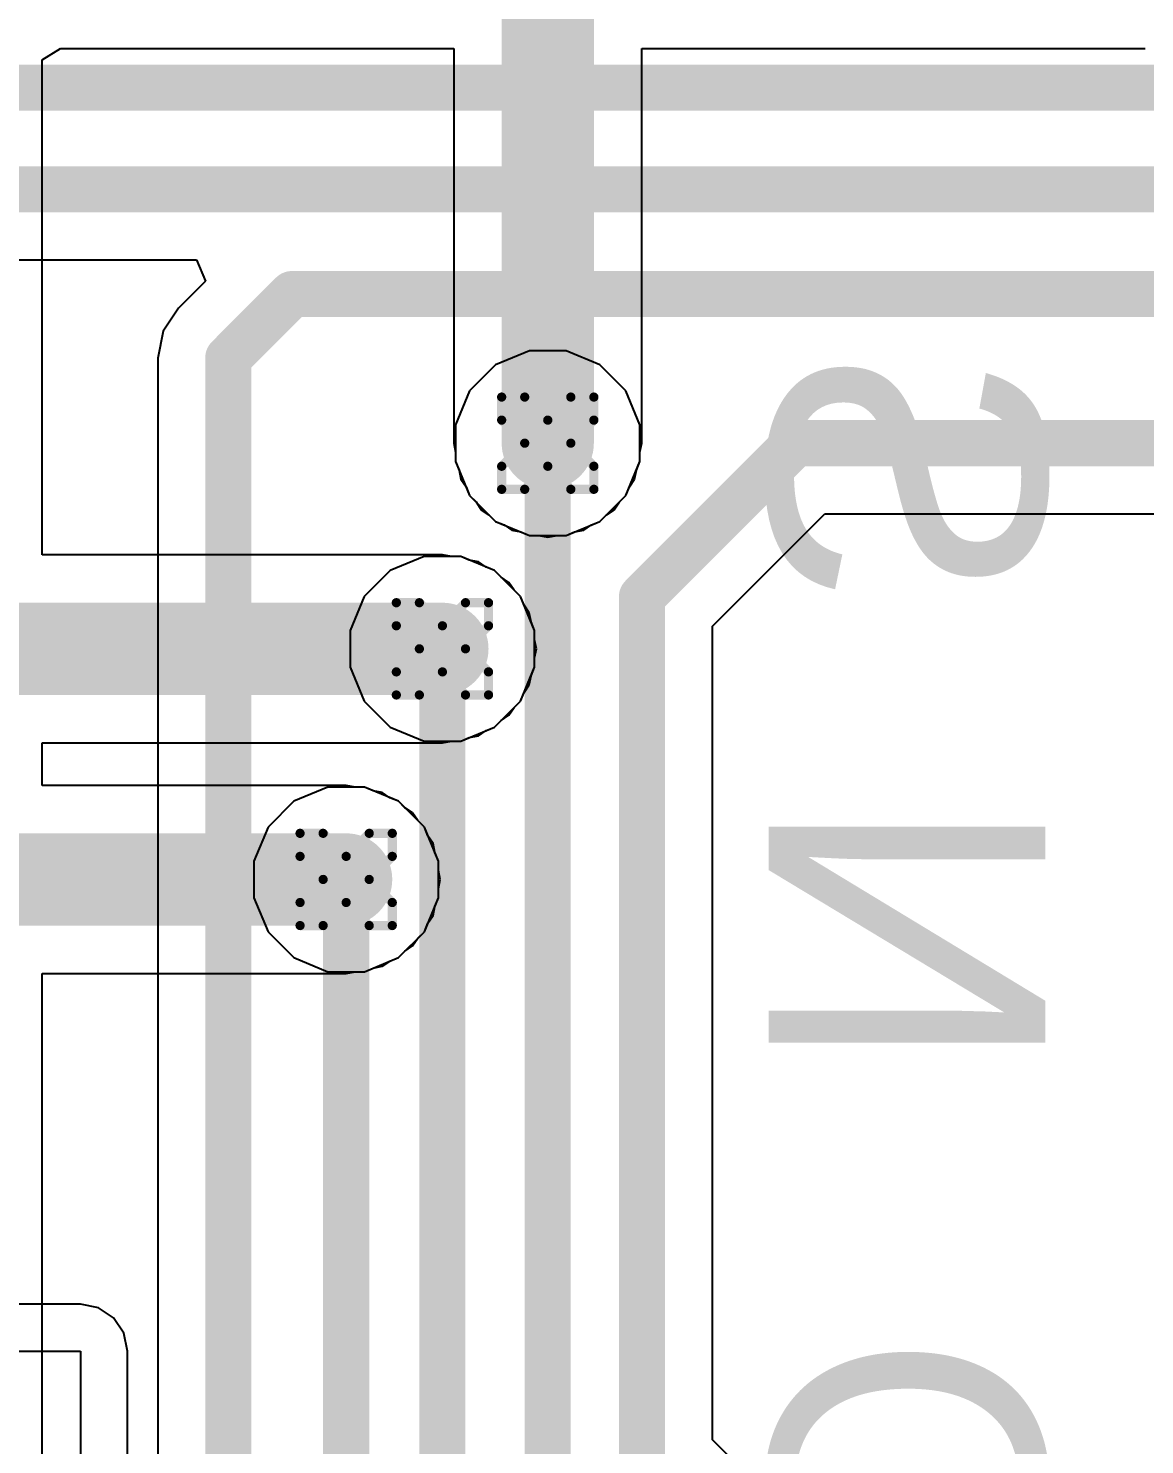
# Model space of a CAD drawing. Header units: inches. Extents: x -13 to 356, y -4 to 120.
# Drawn here: x 14.16 to 20.31, y 28.14 to 35.94 of the extents above; entities that cross this region are included whole.
import ezdxf

# ---------------------------------------------------------------- set-up
doc = ezdxf.new("R2010")
doc.units = ezdxf.units.IN
for name, color, linetype in [('Bottom Layer', 5, 'Continuous'), ('Bottom Overlay', 54, 'Continuous'), ('Drill Drawing', 1, 'Continuous'), ('GND', 16, 'Continuous'), ('POWER', 76, 'Continuous'), ('Top Layer', 1, 'Continuous'), ('Via Holes', 16, 'Continuous')]:
    doc.layers.add(name, color=color, linetype=linetype)
doc.styles.add('Arial', font='', dxfattribs={"height": 0.2})
doc.styles.get('Arial').set_extended_font_data('Arial')

msp = doc.modelspace()

# ---------------------------------------------------------------- hatches: boundary and pattern name
at = {"layer": 'Bottom Layer'}
h = msp.add_hatch(color=5, dxfattribs=at)
edge = h.paths.add_edge_path()
edge.add_arc((17.018, 33.6595), 0.254, 0, 360)
h = msp.add_hatch(color=5, dxfattribs=at)
edge = h.paths.add_edge_path()
edge.add_arc((16.4376, 32.527), 0.254, 0, 360)
h = msp.add_hatch(color=5, dxfattribs=at)
edge = h.paths.add_edge_path()
edge.add_arc((15.9072, 31.257), 0.254, 0, 360)
at = {"layer": 'GND'}
h = msp.add_hatch(color=16, dxfattribs=at)
edge = h.paths.add_edge_path()
edge.add_arc((17.018, 33.6595), 0.254, 0, 360)
h = msp.add_hatch(color=16, dxfattribs=at)
edge = h.paths.add_edge_path()
edge.add_arc((16.4376, 32.527), 0.254, 0, 360)
h = msp.add_hatch(color=16, dxfattribs=at)
edge = h.paths.add_edge_path()
edge.add_arc((15.9072, 31.257), 0.254, 0, 360)
at = {"layer": 'POWER'}
h = msp.add_hatch(color=76, dxfattribs=at)
edge = h.paths.add_edge_path()
edge.add_arc((17.018, 33.6595), 0.254, 0, 360)
h = msp.add_hatch(color=76, dxfattribs=at)
edge = h.paths.add_edge_path()
edge.add_arc((16.4376, 32.527), 0.254, 0, 360)
h = msp.add_hatch(color=76, dxfattribs=at)
edge = h.paths.add_edge_path()
edge.add_arc((15.9072, 31.257), 0.254, 0, 360)
at = {"layer": 'Top Layer'}
h = msp.add_hatch(color=1, dxfattribs=at)
edge = h.paths.add_edge_path()
edge.add_arc((17.018, 33.6595), 0.254, 0, 360)
h = msp.add_hatch(color=1, dxfattribs=at)
edge = h.paths.add_edge_path()
edge.add_arc((16.4376, 32.527), 0.254, 0, 360)
h = msp.add_hatch(color=1, dxfattribs=at)
edge = h.paths.add_edge_path()
edge.add_arc((15.9072, 31.257), 0.254, 0, 360)
at = {"layer": 'Via Holes'}
h = msp.add_hatch(color=7, dxfattribs=at)
edge = h.paths.add_edge_path()
edge.add_arc((17.018, 33.6595), 0.127, 0, 360)
h = msp.add_hatch(color=7, dxfattribs=at)
edge = h.paths.add_edge_path()
edge.add_arc((16.4376, 32.527), 0.127, 0, 360)
h = msp.add_hatch(color=7, dxfattribs=at)
edge = h.paths.add_edge_path()
edge.add_arc((15.9072, 31.257), 0.127, 0, 360)

# ---------------------------------------------------------------- linework, layer by layer
at = {"layer": 'Bottom Layer'}
for p, q in [((12.7105, 34.6695), (15.083, 34.6695)), ((15.083, 34.6695), (15.1316, 34.5521)), ((15.1316, 34.5521), (14.9828, 34.4033)), ((14.9828, 34.4033), (14.8986, 34.2773)), ((14.8986, 34.2773), (14.869, 34.1286)), ((14.869, 34.1286), (14.869, 27.7034)), ((17.9254, 32.6518), (18.5446, 33.271)), ((18.5446, 33.271), (23.038, 33.271)), ((17.9254, 28.1712), (17.9254, 32.6518)), ((18.3462, 27.7504), (17.9254, 28.1712))]:
    msp.add_line(p, q, dxfattribs=at)
for points in [[(11.2074, 35.6171, 0.254, 0.254, 0), (22.098, 35.6171, 0.254, 0.254, 0)], [(12.5496, 35.0579, 0.254, 0.254, 0), (20.8367, 35.0579, 0.254, 0.254, 0)], [(15.2575, 34.1286, 0.254, 0.254, 0), (15.6096, 34.4808, 0.254, 0.254, 0)], [(15.6096, 34.4808, 0.254, 0.254, 0), (27.9817, 34.4808, 0.254, 0.254, 0)], [(15.2575, 27.7034, 0.254, 0.254, 0), (15.2575, 34.1286, 0.254, 0.254, 0)], [(17.018, 27.8826, 0.254, 0.254, 0), (17.018, 33.6595, 0.254, 0.254, 0)], [(17.5369, 32.8127, 0.254, 0.254, 0), (18.3837, 33.6595, 0.254, 0.254, 0)], [(18.3837, 33.6595, 0.254, 0.254, 0), (23.368, 33.6595, 0.254, 0.254, 0)], [(17.5369, 28.0103, 0.254, 0.254, 0), (17.5369, 32.8127, 0.254, 0.254, 0)], [(16.4376, 27.8165, 0.254, 0.254, 0), (16.4376, 32.527, 0.254, 0.254, 0)], [(15.9072, 27.7002, 0.254, 0.254, 0), (15.9072, 31.257, 0.254, 0.254, 0)]]:
    msp.add_lwpolyline(points, format="xyseb", dxfattribs=at)
for points in [[(15.5461, 34.4808, 0.127, 0.127, 1), (15.6731, 34.4808, 0.127, 0.127, 1)], [(15.5461, 34.4808, 0.127, 0.127, 1), (15.6731, 34.4808, 0.127, 0.127, 1)], [(15.194, 34.1286, 0.127, 0.127, 1), (15.321, 34.1286, 0.127, 0.127, 1)], [(15.194, 34.1286, 0.127, 0.127, 1), (15.321, 34.1286, 0.127, 0.127, 1)], [(16.9545, 33.6595, 0.127, 0.127, 1), (17.0815, 33.6595, 0.127, 0.127, 1)], [(18.3202, 33.6595, 0.127, 0.127, 1), (18.4472, 33.6595, 0.127, 0.127, 1)], [(18.3202, 33.6595, 0.127, 0.127, 1), (18.4472, 33.6595, 0.127, 0.127, 1)], [(17.4734, 32.8127, 0.127, 0.127, 1), (17.6004, 32.8127, 0.127, 0.127, 1)], [(17.4734, 32.8127, 0.127, 0.127, 1), (17.6004, 32.8127, 0.127, 0.127, 1)], [(16.3741, 32.527, 0.127, 0.127, 1), (16.5011, 32.527, 0.127, 0.127, 1)], [(15.8437, 31.257, 0.127, 0.127, 1), (15.9707, 31.257, 0.127, 0.127, 1)]]:
    msp.add_lwpolyline(points, format="xyseb", close=True, dxfattribs=at)
at = {"layer": 'Drill Drawing'}
for points in [[(16.764, 33.7865, 0.0508, 0.0508, 0), (16.764, 33.9135, 0.0508, 0.0508, 0)], [(16.764, 33.9135, 0.0508, 0.0508, 0), (16.891, 33.9135, 0.0508, 0.0508, 0)], [(16.891, 33.9135, 0.0508, 0.0508, 0), (17.018, 33.7865, 0.0508, 0.0508, 0)], [(17.018, 33.7865, 0.0508, 0.0508, 0), (17.145, 33.9135, 0.0508, 0.0508, 0)], [(17.145, 33.9135, 0.0508, 0.0508, 0), (17.272, 33.9135, 0.0508, 0.0508, 0)], [(17.272, 33.7865, 0.0508, 0.0508, 0), (17.272, 33.9135, 0.0508, 0.0508, 0)], [(16.764, 33.7865, 0.0508, 0.0508, 0), (16.891, 33.6595, 0.0508, 0.0508, 0)], [(17.145, 33.6595, 0.0508, 0.0508, 0), (17.272, 33.7865, 0.0508, 0.0508, 0)], [(16.764, 33.5325, 0.0508, 0.0508, 0), (16.891, 33.6595, 0.0508, 0.0508, 0)], [(17.145, 33.6595, 0.0508, 0.0508, 0), (17.272, 33.5325, 0.0508, 0.0508, 0)], [(16.764, 33.4055, 0.0508, 0.0508, 0), (16.764, 33.5325, 0.0508, 0.0508, 0)], [(16.891, 33.4055, 0.0508, 0.0508, 0), (17.018, 33.5325, 0.0508, 0.0508, 0)], [(17.018, 33.5325, 0.0508, 0.0508, 0), (17.145, 33.4055, 0.0508, 0.0508, 0)], [(17.272, 33.4055, 0.0508, 0.0508, 0), (17.272, 33.5325, 0.0508, 0.0508, 0)], [(16.764, 33.4055, 0.0508, 0.0508, 0), (16.891, 33.4055, 0.0508, 0.0508, 0)], [(17.145, 33.4055, 0.0508, 0.0508, 0), (17.272, 33.4055, 0.0508, 0.0508, 0)], [(16.1836, 32.654, 0.0508, 0.0508, 0), (16.1836, 32.781, 0.0508, 0.0508, 0)], [(16.1836, 32.781, 0.0508, 0.0508, 0), (16.3106, 32.781, 0.0508, 0.0508, 0)], [(16.3106, 32.781, 0.0508, 0.0508, 0), (16.4376, 32.654, 0.0508, 0.0508, 0)], [(16.4376, 32.654, 0.0508, 0.0508, 0), (16.5646, 32.781, 0.0508, 0.0508, 0)], [(16.5646, 32.781, 0.0508, 0.0508, 0), (16.6916, 32.781, 0.0508, 0.0508, 0)], [(16.6916, 32.654, 0.0508, 0.0508, 0), (16.6916, 32.781, 0.0508, 0.0508, 0)], [(16.1836, 32.654, 0.0508, 0.0508, 0), (16.3106, 32.527, 0.0508, 0.0508, 0)], [(16.5646, 32.527, 0.0508, 0.0508, 0), (16.6916, 32.654, 0.0508, 0.0508, 0)], [(16.1836, 32.4, 0.0508, 0.0508, 0), (16.3106, 32.527, 0.0508, 0.0508, 0)], [(16.5646, 32.527, 0.0508, 0.0508, 0), (16.6916, 32.4, 0.0508, 0.0508, 0)], [(16.1836, 32.273, 0.0508, 0.0508, 0), (16.1836, 32.4, 0.0508, 0.0508, 0)], [(16.3106, 32.273, 0.0508, 0.0508, 0), (16.4376, 32.4, 0.0508, 0.0508, 0)], [(16.4376, 32.4, 0.0508, 0.0508, 0), (16.5646, 32.273, 0.0508, 0.0508, 0)], [(16.6916, 32.273, 0.0508, 0.0508, 0), (16.6916, 32.4, 0.0508, 0.0508, 0)], [(16.1836, 32.273, 0.0508, 0.0508, 0), (16.3106, 32.273, 0.0508, 0.0508, 0)], [(16.5646, 32.273, 0.0508, 0.0508, 0), (16.6916, 32.273, 0.0508, 0.0508, 0)], [(15.6532, 31.384, 0.0508, 0.0508, 0), (15.6532, 31.511, 0.0508, 0.0508, 0)], [(15.6532, 31.511, 0.0508, 0.0508, 0), (15.7802, 31.511, 0.0508, 0.0508, 0)], [(15.7802, 31.511, 0.0508, 0.0508, 0), (15.9072, 31.384, 0.0508, 0.0508, 0)], [(15.9072, 31.384, 0.0508, 0.0508, 0), (16.0342, 31.511, 0.0508, 0.0508, 0)], [(16.0342, 31.511, 0.0508, 0.0508, 0), (16.1612, 31.511, 0.0508, 0.0508, 0)], [(16.1612, 31.384, 0.0508, 0.0508, 0), (16.1612, 31.511, 0.0508, 0.0508, 0)], [(15.6532, 31.384, 0.0508, 0.0508, 0), (15.7802, 31.257, 0.0508, 0.0508, 0)], [(16.0342, 31.257, 0.0508, 0.0508, 0), (16.1612, 31.384, 0.0508, 0.0508, 0)], [(15.6532, 31.13, 0.0508, 0.0508, 0), (15.7802, 31.257, 0.0508, 0.0508, 0)], [(16.0342, 31.257, 0.0508, 0.0508, 0), (16.1612, 31.13, 0.0508, 0.0508, 0)], [(15.6532, 31.003, 0.0508, 0.0508, 0), (15.6532, 31.13, 0.0508, 0.0508, 0)], [(15.7802, 31.003, 0.0508, 0.0508, 0), (15.9072, 31.13, 0.0508, 0.0508, 0)], [(15.9072, 31.13, 0.0508, 0.0508, 0), (16.0342, 31.003, 0.0508, 0.0508, 0)], [(16.1612, 31.003, 0.0508, 0.0508, 0), (16.1612, 31.13, 0.0508, 0.0508, 0)], [(15.6532, 31.003, 0.0508, 0.0508, 0), (15.7802, 31.003, 0.0508, 0.0508, 0)], [(16.0342, 31.003, 0.0508, 0.0508, 0), (16.1612, 31.003, 0.0508, 0.0508, 0)]]:
    msp.add_lwpolyline(points, format="xyseb", dxfattribs=at)
for points in [[(16.7513, 33.9135, 0.0254, 0.0254, 1), (16.7767, 33.9135, 0.0254, 0.0254, 1)], [(16.7513, 33.9135, 0.0254, 0.0254, 1), (16.7767, 33.9135, 0.0254, 0.0254, 1)], [(16.8783, 33.9135, 0.0254, 0.0254, 1), (16.9037, 33.9135, 0.0254, 0.0254, 1)], [(16.8783, 33.9135, 0.0254, 0.0254, 1), (16.9037, 33.9135, 0.0254, 0.0254, 1)], [(17.1323, 33.9135, 0.0254, 0.0254, 1), (17.1577, 33.9135, 0.0254, 0.0254, 1)], [(17.1323, 33.9135, 0.0254, 0.0254, 1), (17.1577, 33.9135, 0.0254, 0.0254, 1)], [(17.2593, 33.9135, 0.0254, 0.0254, 1), (17.2847, 33.9135, 0.0254, 0.0254, 1)], [(17.2593, 33.9135, 0.0254, 0.0254, 1), (17.2847, 33.9135, 0.0254, 0.0254, 1)], [(16.7513, 33.7865, 0.0254, 0.0254, 1), (16.7767, 33.7865, 0.0254, 0.0254, 1)], [(16.7513, 33.7865, 0.0254, 0.0254, 1), (16.7767, 33.7865, 0.0254, 0.0254, 1)], [(17.0053, 33.7865, 0.0254, 0.0254, 1), (17.0307, 33.7865, 0.0254, 0.0254, 1)], [(17.0053, 33.7865, 0.0254, 0.0254, 1), (17.0307, 33.7865, 0.0254, 0.0254, 1)], [(17.2593, 33.7865, 0.0254, 0.0254, 1), (17.2847, 33.7865, 0.0254, 0.0254, 1)], [(17.2593, 33.7865, 0.0254, 0.0254, 1), (17.2847, 33.7865, 0.0254, 0.0254, 1)], [(16.8783, 33.6595, 0.0254, 0.0254, 1), (16.9037, 33.6595, 0.0254, 0.0254, 1)], [(16.8783, 33.6595, 0.0254, 0.0254, 1), (16.9037, 33.6595, 0.0254, 0.0254, 1)], [(17.1323, 33.6595, 0.0254, 0.0254, 1), (17.1577, 33.6595, 0.0254, 0.0254, 1)], [(17.1323, 33.6595, 0.0254, 0.0254, 1), (17.1577, 33.6595, 0.0254, 0.0254, 1)], [(16.7513, 33.5325, 0.0254, 0.0254, 1), (16.7767, 33.5325, 0.0254, 0.0254, 1)], [(16.7513, 33.5325, 0.0254, 0.0254, 1), (16.7767, 33.5325, 0.0254, 0.0254, 1)], [(17.0053, 33.5325, 0.0254, 0.0254, 1), (17.0307, 33.5325, 0.0254, 0.0254, 1)], [(17.0053, 33.5325, 0.0254, 0.0254, 1), (17.0307, 33.5325, 0.0254, 0.0254, 1)], [(17.2593, 33.5325, 0.0254, 0.0254, 1), (17.2847, 33.5325, 0.0254, 0.0254, 1)], [(17.2593, 33.5325, 0.0254, 0.0254, 1), (17.2847, 33.5325, 0.0254, 0.0254, 1)], [(16.7513, 33.4055, 0.0254, 0.0254, 1), (16.7767, 33.4055, 0.0254, 0.0254, 1)], [(16.7513, 33.4055, 0.0254, 0.0254, 1), (16.7767, 33.4055, 0.0254, 0.0254, 1)], [(16.8783, 33.4055, 0.0254, 0.0254, 1), (16.9037, 33.4055, 0.0254, 0.0254, 1)], [(16.8783, 33.4055, 0.0254, 0.0254, 1), (16.9037, 33.4055, 0.0254, 0.0254, 1)], [(17.1323, 33.4055, 0.0254, 0.0254, 1), (17.1577, 33.4055, 0.0254, 0.0254, 1)], [(17.1323, 33.4055, 0.0254, 0.0254, 1), (17.1577, 33.4055, 0.0254, 0.0254, 1)], [(17.2593, 33.4055, 0.0254, 0.0254, 1), (17.2847, 33.4055, 0.0254, 0.0254, 1)], [(17.2593, 33.4055, 0.0254, 0.0254, 1), (17.2847, 33.4055, 0.0254, 0.0254, 1)], [(16.1709, 32.781, 0.0254, 0.0254, 1), (16.1963, 32.781, 0.0254, 0.0254, 1)], [(16.1709, 32.781, 0.0254, 0.0254, 1), (16.1963, 32.781, 0.0254, 0.0254, 1)], [(16.2979, 32.781, 0.0254, 0.0254, 1), (16.3233, 32.781, 0.0254, 0.0254, 1)], [(16.2979, 32.781, 0.0254, 0.0254, 1), (16.3233, 32.781, 0.0254, 0.0254, 1)], [(16.5519, 32.781, 0.0254, 0.0254, 1), (16.5773, 32.781, 0.0254, 0.0254, 1)], [(16.5519, 32.781, 0.0254, 0.0254, 1), (16.5773, 32.781, 0.0254, 0.0254, 1)], [(16.6789, 32.781, 0.0254, 0.0254, 1), (16.7043, 32.781, 0.0254, 0.0254, 1)], [(16.6789, 32.781, 0.0254, 0.0254, 1), (16.7043, 32.781, 0.0254, 0.0254, 1)], [(16.1709, 32.654, 0.0254, 0.0254, 1), (16.1963, 32.654, 0.0254, 0.0254, 1)], [(16.1709, 32.654, 0.0254, 0.0254, 1), (16.1963, 32.654, 0.0254, 0.0254, 1)], [(16.4249, 32.654, 0.0254, 0.0254, 1), (16.4503, 32.654, 0.0254, 0.0254, 1)], [(16.4249, 32.654, 0.0254, 0.0254, 1), (16.4503, 32.654, 0.0254, 0.0254, 1)], [(16.6789, 32.654, 0.0254, 0.0254, 1), (16.7043, 32.654, 0.0254, 0.0254, 1)], [(16.6789, 32.654, 0.0254, 0.0254, 1), (16.7043, 32.654, 0.0254, 0.0254, 1)], [(16.2979, 32.527, 0.0254, 0.0254, 1), (16.3233, 32.527, 0.0254, 0.0254, 1)], [(16.2979, 32.527, 0.0254, 0.0254, 1), (16.3233, 32.527, 0.0254, 0.0254, 1)], [(16.5519, 32.527, 0.0254, 0.0254, 1), (16.5773, 32.527, 0.0254, 0.0254, 1)], [(16.5519, 32.527, 0.0254, 0.0254, 1), (16.5773, 32.527, 0.0254, 0.0254, 1)], [(16.1709, 32.4, 0.0254, 0.0254, 1), (16.1963, 32.4, 0.0254, 0.0254, 1)], [(16.1709, 32.4, 0.0254, 0.0254, 1), (16.1963, 32.4, 0.0254, 0.0254, 1)], [(16.4249, 32.4, 0.0254, 0.0254, 1), (16.4503, 32.4, 0.0254, 0.0254, 1)], [(16.4249, 32.4, 0.0254, 0.0254, 1), (16.4503, 32.4, 0.0254, 0.0254, 1)], [(16.6789, 32.4, 0.0254, 0.0254, 1), (16.7043, 32.4, 0.0254, 0.0254, 1)], [(16.6789, 32.4, 0.0254, 0.0254, 1), (16.7043, 32.4, 0.0254, 0.0254, 1)], [(16.1709, 32.273, 0.0254, 0.0254, 1), (16.1963, 32.273, 0.0254, 0.0254, 1)], [(16.1709, 32.273, 0.0254, 0.0254, 1), (16.1963, 32.273, 0.0254, 0.0254, 1)], [(16.2979, 32.273, 0.0254, 0.0254, 1), (16.3233, 32.273, 0.0254, 0.0254, 1)], [(16.2979, 32.273, 0.0254, 0.0254, 1), (16.3233, 32.273, 0.0254, 0.0254, 1)], [(16.5519, 32.273, 0.0254, 0.0254, 1), (16.5773, 32.273, 0.0254, 0.0254, 1)], [(16.5519, 32.273, 0.0254, 0.0254, 1), (16.5773, 32.273, 0.0254, 0.0254, 1)], [(16.6789, 32.273, 0.0254, 0.0254, 1), (16.7043, 32.273, 0.0254, 0.0254, 1)], [(16.6789, 32.273, 0.0254, 0.0254, 1), (16.7043, 32.273, 0.0254, 0.0254, 1)], [(15.6405, 31.511, 0.0254, 0.0254, 1), (15.6659, 31.511, 0.0254, 0.0254, 1)], [(15.6405, 31.511, 0.0254, 0.0254, 1), (15.6659, 31.511, 0.0254, 0.0254, 1)], [(15.7675, 31.511, 0.0254, 0.0254, 1), (15.7929, 31.511, 0.0254, 0.0254, 1)], [(15.7675, 31.511, 0.0254, 0.0254, 1), (15.7929, 31.511, 0.0254, 0.0254, 1)], [(16.0215, 31.511, 0.0254, 0.0254, 1), (16.0469, 31.511, 0.0254, 0.0254, 1)], [(16.0215, 31.511, 0.0254, 0.0254, 1), (16.0469, 31.511, 0.0254, 0.0254, 1)], [(16.1485, 31.511, 0.0254, 0.0254, 1), (16.1739, 31.511, 0.0254, 0.0254, 1)], [(16.1485, 31.511, 0.0254, 0.0254, 1), (16.1739, 31.511, 0.0254, 0.0254, 1)], [(15.6405, 31.384, 0.0254, 0.0254, 1), (15.6659, 31.384, 0.0254, 0.0254, 1)], [(15.6405, 31.384, 0.0254, 0.0254, 1), (15.6659, 31.384, 0.0254, 0.0254, 1)], [(15.8945, 31.384, 0.0254, 0.0254, 1), (15.9199, 31.384, 0.0254, 0.0254, 1)], [(15.8945, 31.384, 0.0254, 0.0254, 1), (15.9199, 31.384, 0.0254, 0.0254, 1)], [(16.1485, 31.384, 0.0254, 0.0254, 1), (16.1739, 31.384, 0.0254, 0.0254, 1)], [(16.1485, 31.384, 0.0254, 0.0254, 1), (16.1739, 31.384, 0.0254, 0.0254, 1)], [(15.7675, 31.257, 0.0254, 0.0254, 1), (15.7929, 31.257, 0.0254, 0.0254, 1)], [(15.7675, 31.257, 0.0254, 0.0254, 1), (15.7929, 31.257, 0.0254, 0.0254, 1)], [(16.0215, 31.257, 0.0254, 0.0254, 1), (16.0469, 31.257, 0.0254, 0.0254, 1)], [(16.0215, 31.257, 0.0254, 0.0254, 1), (16.0469, 31.257, 0.0254, 0.0254, 1)], [(15.6405, 31.13, 0.0254, 0.0254, 1), (15.6659, 31.13, 0.0254, 0.0254, 1)], [(15.6405, 31.13, 0.0254, 0.0254, 1), (15.6659, 31.13, 0.0254, 0.0254, 1)], [(15.8945, 31.13, 0.0254, 0.0254, 1), (15.9199, 31.13, 0.0254, 0.0254, 1)], [(15.8945, 31.13, 0.0254, 0.0254, 1), (15.9199, 31.13, 0.0254, 0.0254, 1)], [(16.1485, 31.13, 0.0254, 0.0254, 1), (16.1739, 31.13, 0.0254, 0.0254, 1)], [(16.1485, 31.13, 0.0254, 0.0254, 1), (16.1739, 31.13, 0.0254, 0.0254, 1)], [(15.6405, 31.003, 0.0254, 0.0254, 1), (15.6659, 31.003, 0.0254, 0.0254, 1)], [(15.6405, 31.003, 0.0254, 0.0254, 1), (15.6659, 31.003, 0.0254, 0.0254, 1)], [(15.7675, 31.003, 0.0254, 0.0254, 1), (15.7929, 31.003, 0.0254, 0.0254, 1)], [(15.7675, 31.003, 0.0254, 0.0254, 1), (15.7929, 31.003, 0.0254, 0.0254, 1)], [(16.0215, 31.003, 0.0254, 0.0254, 1), (16.0469, 31.003, 0.0254, 0.0254, 1)], [(16.0215, 31.003, 0.0254, 0.0254, 1), (16.0469, 31.003, 0.0254, 0.0254, 1)], [(16.1485, 31.003, 0.0254, 0.0254, 1), (16.1739, 31.003, 0.0254, 0.0254, 1)], [(16.1485, 31.003, 0.0254, 0.0254, 1), (16.1739, 31.003, 0.0254, 0.0254, 1)]]:
    msp.add_lwpolyline(points, format="xyseb", close=True, dxfattribs=at)
at = {"layer": 'GND'}
for p, q in [((16.917, 34.1675), (16.7302, 34.0902)), ((17.119, 34.1675), (16.917, 34.1675)), ((17.3058, 34.0902), (17.119, 34.1675)), ((16.7302, 34.0902), (16.5873, 33.9472)), ((17.4487, 33.9472), (17.3058, 34.0902)), ((16.5873, 33.9472), (16.51, 33.7605)), ((17.526, 33.7605), (17.4487, 33.9472)), ((16.51, 33.7605), (16.51, 33.5584)), ((17.526, 33.5584), (17.526, 33.7605)), ((16.51, 33.5584), (16.5873, 33.3717)), ((17.4487, 33.3717), (17.526, 33.5584)), ((16.5873, 33.3717), (16.7302, 33.2288)), ((17.3058, 33.2288), (17.4487, 33.3717)), ((16.7302, 33.2288), (16.917, 33.1515)), ((17.119, 33.1515), (17.3058, 33.2288)), ((16.917, 33.1515), (17.119, 33.1515)), ((16.3365, 33.035), (16.1498, 32.9577)), ((16.5386, 33.035), (16.3365, 33.035)), ((16.7253, 32.9577), (16.5386, 33.035)), ((16.1498, 32.9577), (16.0069, 32.8148)), ((16.8682, 32.8148), (16.7253, 32.9577)), ((16.0069, 32.8148), (15.9296, 32.628)), ((16.9456, 32.628), (16.8682, 32.8148)), ((15.9296, 32.628), (15.9296, 32.426)), ((16.9456, 32.426), (16.9456, 32.628)), ((15.9296, 32.426), (16.0069, 32.2392)), ((16.8682, 32.2392), (16.9456, 32.426)), ((16.0069, 32.2392), (16.1498, 32.0963)), ((16.7253, 32.0963), (16.8682, 32.2392)), ((16.1498, 32.0963), (16.3365, 32.019)), ((16.5386, 32.019), (16.7253, 32.0963)), ((16.3365, 32.019), (16.5386, 32.019)), ((15.8062, 31.765), (15.6195, 31.6877)), ((16.0083, 31.765), (15.8062, 31.765)), ((16.195, 31.6877), (16.0083, 31.765)), ((15.6195, 31.6877), (15.4766, 31.5448)), ((16.3379, 31.5448), (16.195, 31.6877)), ((15.4766, 31.5448), (15.3992, 31.358)), ((16.4152, 31.358), (16.3379, 31.5448)), ((15.3992, 31.358), (15.3992, 31.156)), ((16.4152, 31.156), (16.4152, 31.358)), ((15.3992, 31.156), (15.4766, 30.9692)), ((16.3379, 30.9692), (16.4152, 31.156)), ((15.4766, 30.9692), (15.6195, 30.8263)), ((16.195, 30.8263), (16.3379, 30.9692)), ((15.6195, 30.8263), (15.8062, 30.749)), ((16.0083, 30.749), (16.195, 30.8263)), ((15.8062, 30.749), (16.0083, 30.749))]:
    msp.add_line(p, q, dxfattribs=at)
at = {"layer": 'POWER'}
for p, q in [((16.917, 34.1675), (16.7302, 34.0902)), ((17.119, 34.1675), (16.917, 34.1675)), ((17.3058, 34.0902), (17.119, 34.1675)), ((16.7302, 34.0902), (16.5873, 33.9472)), ((17.4487, 33.9472), (17.3058, 34.0902)), ((16.5873, 33.9472), (16.51, 33.7605)), ((17.526, 33.7605), (17.4487, 33.9472)), ((16.51, 33.7605), (16.51, 33.5584)), ((17.526, 33.5584), (17.526, 33.7605)), ((16.51, 33.5584), (16.5873, 33.3717)), ((17.4487, 33.3717), (17.526, 33.5584)), ((16.5873, 33.3717), (16.7302, 33.2288)), ((17.3058, 33.2288), (17.4487, 33.3717)), ((16.7302, 33.2288), (16.917, 33.1515)), ((17.119, 33.1515), (17.3058, 33.2288)), ((16.917, 33.1515), (17.119, 33.1515)), ((16.3365, 33.035), (16.1498, 32.9577)), ((16.5386, 33.035), (16.3365, 33.035)), ((16.7253, 32.9577), (16.5386, 33.035)), ((16.1498, 32.9577), (16.0069, 32.8148)), ((16.8682, 32.8148), (16.7253, 32.9577)), ((16.0069, 32.8148), (15.9296, 32.628)), ((16.9456, 32.628), (16.8682, 32.8148)), ((15.9296, 32.628), (15.9296, 32.426)), ((16.9456, 32.426), (16.9456, 32.628)), ((15.9296, 32.426), (16.0069, 32.2392)), ((16.8682, 32.2392), (16.9456, 32.426)), ((16.0069, 32.2392), (16.1498, 32.0963)), ((16.7253, 32.0963), (16.8682, 32.2392)), ((16.1498, 32.0963), (16.3365, 32.019)), ((16.5386, 32.019), (16.7253, 32.0963)), ((16.3365, 32.019), (16.5386, 32.019)), ((15.8062, 31.765), (15.6195, 31.6877)), ((16.0083, 31.765), (15.8062, 31.765)), ((16.195, 31.6877), (16.0083, 31.765)), ((15.6195, 31.6877), (15.4766, 31.5448)), ((16.3379, 31.5448), (16.195, 31.6877)), ((15.4766, 31.5448), (15.3992, 31.358)), ((16.4152, 31.358), (16.3379, 31.5448)), ((15.3992, 31.358), (15.3992, 31.156)), ((16.4152, 31.156), (16.4152, 31.358)), ((15.3992, 31.156), (15.4766, 30.9692)), ((16.3379, 30.9692), (16.4152, 31.156)), ((15.4766, 30.9692), (15.6195, 30.8263)), ((16.195, 30.8263), (16.3379, 30.9692)), ((15.6195, 30.8263), (15.8062, 30.749)), ((16.0083, 30.749), (16.195, 30.8263)), ((15.8062, 30.749), (16.0083, 30.749)), ((14.443, 28.918), (12.5238, 28.918)), ((14.5421, 28.8983), (14.443, 28.918)), ((14.6261, 28.8421), (14.5421, 28.8983)), ((14.6823, 28.7581), (14.6261, 28.8421)), ((14.702, 28.659), (14.6823, 28.7581)), ((12.5238, 28.659), (14.443, 28.659)), ((14.443, 28.659), (14.443, 10.42)), ((14.702, 10.42), (14.702, 28.659))]:
    msp.add_line(p, q, dxfattribs=at)
at = {"layer": 'Top Layer'}
for p, q in [((14.232, 35.771), (14.3333, 35.833)), ((14.3333, 35.833), (16.5, 35.833)), ((16.5, 35.833), (16.5, 33.6595)), ((17.536, 33.6595), (17.536, 35.833)), ((17.536, 35.833), (20.31, 35.833)), ((14.232, 35.706), (14.232, 35.771)), ((14.232, 34.363), (14.232, 35.706)), ((14.232, 33.045), (14.232, 34.363)), ((16.5, 33.6595), (16.51, 33.6095)), ((17.526, 33.6095), (17.536, 33.6595)), ((16.51, 33.6095), (16.51, 33.5584)), ((16.51, 33.5584), (16.5295, 33.5113)), ((17.5065, 33.5113), (17.526, 33.5584)), ((17.526, 33.5584), (17.526, 33.6095)), ((16.5295, 33.5113), (16.5395, 33.4613)), ((17.4965, 33.4613), (17.5065, 33.5113)), ((16.5395, 33.4613), (16.5678, 33.4189)), ((16.5678, 33.4189), (16.5873, 33.3717)), ((17.4487, 33.3717), (17.4682, 33.4189)), ((17.4682, 33.4189), (17.4965, 33.4613)), ((16.5873, 33.3717), (16.6234, 33.3357)), ((16.6234, 33.3357), (16.6518, 33.2932)), ((17.3842, 33.2932), (17.4126, 33.3357)), ((17.4126, 33.3357), (17.4487, 33.3717)), ((16.6518, 33.2932), (16.6942, 33.2649)), ((16.6942, 33.2649), (16.7302, 33.2288)), ((16.7302, 33.2288), (16.7774, 33.2093)), ((17.2586, 33.2093), (17.3058, 33.2288)), ((17.3058, 33.2288), (17.3418, 33.2649)), ((17.3418, 33.2649), (17.3842, 33.2932)), ((16.7774, 33.2093), (16.8198, 33.181)), ((16.8198, 33.181), (16.8698, 33.171)), ((16.8698, 33.171), (16.917, 33.1515)), ((16.917, 33.1515), (16.968, 33.1515)), ((16.968, 33.1515), (17.018, 33.1415)), ((17.018, 33.1415), (17.068, 33.1515)), ((17.068, 33.1515), (17.119, 33.1515)), ((17.119, 33.1515), (17.1662, 33.171)), ((17.1662, 33.171), (17.2162, 33.181)), ((17.2162, 33.181), (17.2586, 33.2093)), ((16.4376, 33.045), (14.232, 33.045)), ((16.4876, 33.035), (16.4376, 33.045)), ((16.5386, 33.035), (16.4876, 33.035)), ((16.5857, 33.0155), (16.5386, 33.035)), ((16.6358, 33.0055), (16.5857, 33.0155)), ((16.6782, 32.9772), (16.6358, 33.0055)), ((16.7253, 32.9577), (16.6782, 32.9772)), ((16.7614, 32.9216), (16.7253, 32.9577)), ((16.8038, 32.8932), (16.7614, 32.9216)), ((16.8322, 32.8508), (16.8038, 32.8932)), ((16.8682, 32.8148), (16.8322, 32.8508)), ((16.8877, 32.7676), (16.8682, 32.8148)), ((16.9161, 32.7252), (16.8877, 32.7676)), ((16.926, 32.6752), (16.9161, 32.7252)), ((16.9456, 32.628), (16.926, 32.6752)), ((16.9456, 32.577), (16.9456, 32.628)), ((16.9555, 32.527), (16.9456, 32.577)), ((16.9456, 32.477), (16.9555, 32.527)), ((16.9456, 32.426), (16.9456, 32.477)), ((16.9161, 32.3288), (16.926, 32.3788)), ((16.926, 32.3788), (16.9456, 32.426)), ((16.8877, 32.2864), (16.9161, 32.3288)), ((16.8322, 32.2032), (16.8682, 32.2392)), ((16.8682, 32.2392), (16.8877, 32.2864)), ((16.7614, 32.1324), (16.8038, 32.1608)), ((16.8038, 32.1608), (16.8322, 32.2032)), ((16.6358, 32.0485), (16.6782, 32.0768)), ((16.6782, 32.0768), (16.7253, 32.0963)), ((16.7253, 32.0963), (16.7614, 32.1324)), ((14.232, 31.775), (14.232, 32.009)), ((14.232, 32.009), (16.4376, 32.009)), ((16.4376, 32.009), (16.4876, 32.019)), ((16.4876, 32.019), (16.5386, 32.019)), ((16.5386, 32.019), (16.5857, 32.0385)), ((16.5857, 32.0385), (16.6358, 32.0485)), ((15.9072, 31.775), (14.232, 31.775)), ((15.9573, 31.765), (15.9072, 31.775)), ((16.0083, 31.765), (15.9573, 31.765)), ((16.0554, 31.7455), (16.0083, 31.765)), ((16.1054, 31.7355), (16.0554, 31.7455)), ((16.1478, 31.7072), (16.1054, 31.7355)), ((16.195, 31.6877), (16.1478, 31.7072)), ((16.2311, 31.6516), (16.195, 31.6877)), ((16.2735, 31.6232), (16.2311, 31.6516)), ((16.3018, 31.5808), (16.2735, 31.6232)), ((16.3379, 31.5448), (16.3018, 31.5808)), ((16.3574, 31.4976), (16.3379, 31.5448)), ((16.3857, 31.4552), (16.3574, 31.4976)), ((16.3957, 31.4052), (16.3857, 31.4552)), ((16.4152, 31.358), (16.3957, 31.4052)), ((16.4152, 31.307), (16.4152, 31.358)), ((16.4252, 31.257), (16.4152, 31.307)), ((16.4152, 31.207), (16.4252, 31.257)), ((16.4152, 31.156), (16.4152, 31.207)), ((16.3957, 31.1088), (16.4152, 31.156)), ((16.3574, 31.0164), (16.3857, 31.0588)), ((16.3857, 31.0588), (16.3957, 31.1088)), ((16.3018, 30.9332), (16.3379, 30.9692)), ((16.3379, 30.9692), (16.3574, 31.0164)), ((16.2311, 30.8624), (16.2735, 30.8908)), ((16.2735, 30.8908), (16.3018, 30.9332)), ((16.1478, 30.8068), (16.195, 30.8263)), ((16.195, 30.8263), (16.2311, 30.8624)), ((14.232, 29.283), (14.232, 30.739)), ((14.232, 30.739), (15.9072, 30.739)), ((15.9072, 30.739), (15.9573, 30.749)), ((15.9573, 30.749), (16.0083, 30.749)), ((16.0083, 30.749), (16.0554, 30.7685)), ((16.0554, 30.7685), (16.1054, 30.7785)), ((16.1054, 30.7785), (16.1478, 30.8068)), ((14.232, 28.013), (14.232, 29.283))]:
    msp.add_line(p, q, dxfattribs=at)
for points in [[(17.018, 33.6595, 0.508, 0.508, 0), (17.018, 36.837, 0.508, 0.508, 0)], [(13.228, 32.527, 0.508, 0.508, 0), (16.4376, 32.527, 0.508, 0.508, 0)], [(13.228, 31.257, 0.508, 0.508, 0), (15.9072, 31.257, 0.508, 0.508, 0)]]:
    msp.add_lwpolyline(points, format="xyseb", dxfattribs=at)
for points in [[(16.891, 33.6595, 0.254, 0.254, 1), (17.145, 33.6595, 0.254, 0.254, 1)], [(16.3106, 32.527, 0.254, 0.254, 1), (16.5646, 32.527, 0.254, 0.254, 1)], [(15.7802, 31.257, 0.254, 0.254, 1), (16.0342, 31.257, 0.254, 0.254, 1)]]:
    msp.add_lwpolyline(points, format="xyseb", close=True, dxfattribs=at)

# ---------------------------------------------------------------- texts
at = {"layer": 'Bottom Overlay', "style": 'Arial', "text_generation_flag": 2}
for s, p in [('S', (18.2356, 32.7582)), ('N', (18.2356, 30.1836)), ('O', (18.2356, 27.1011))]:
    msp.add_text(s, height=1.524, rotation=270, dxfattribs=at).set_placement(p)

doc.saveas('drawing.dxf')
